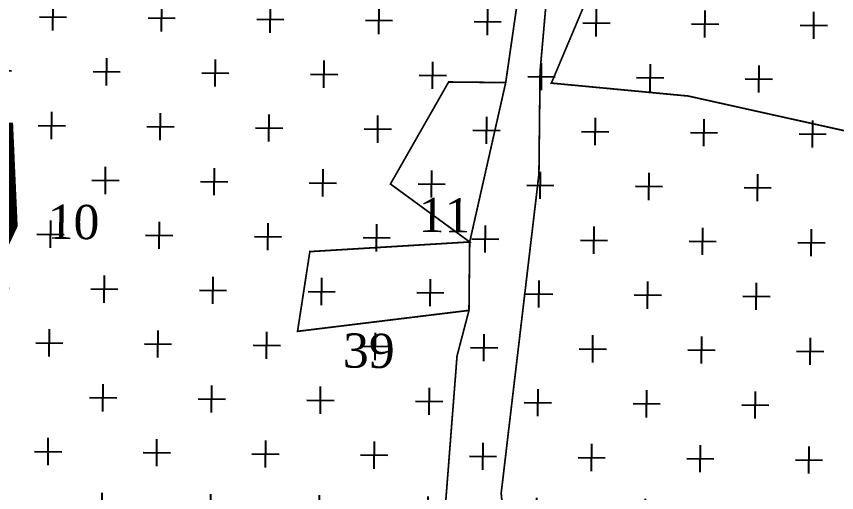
# Model space of a CAD drawing. Header units: metres. Extents: x 294533 to 301305, y 1963486 to 1977426.
# Drawn here: x 297529.6 to 297818.4, y 1973338.5 to 1973506.3 of the extents above; entities that cross this region are included whole.
import ezdxf

# ---------------------------------------------------------------- set-up
doc = ezdxf.new("R2010")
doc.units = ezdxf.units.M
for name, color, linetype in [('50 TO 500M FROM HTL', 54, 'Continuous'), ('NDZ-200M FROM CRZ', 30, 'Continuous'), ('SURVEY NO.', 7, 'Continuous'), ('SURVEY PLOT BOUNDARY', 35, 'Continuous')]:
    doc.layers.add(name, color=color, linetype=linetype)
doc.styles.get("Standard").update_dxf_attribs({"font": 'times.ttf'})

# ---------------------------------------------------------------- blocks, each defined once
blk = doc.blocks.new('45')
at = {"layer": '50 TO 500M FROM HTL'}
h = blk.add_hatch(dxfattribs=at)
h.set_pattern_fill('CROSS', color=256, scale=3.014525, angle=-0.6324)
h.set_pattern_definition([(359.36762, (281684.086, 1962845.993), (19.352338, 18.929796), [9.571116, -28.71335]), (89.36762, (281688.818, 1962841.155), (-18.929796, 19.352338), [9.571116, -28.71335])])
h.paths.add_polyline_path([(297834.34, 1973337.98), (297983.06, 1973338.41), (297968.7, 1973365.94), (297970.99, 1973397.6), (297930.75, 1973594.88), (297916.12, 1973593.18), (297888.1, 1973603.54), (297856.12, 1973619.76), (297835.9, 1973608.13), (297819.8, 1973606.3), (297785.64, 1973606.68), (297751.57, 1973615.09), (297707.45, 1973623.62), (297665.61, 1973621.87), (297610.82, 1973608.61), (297572.33, 1973597.52), (297570.46, 1973592.97), (297547.33, 1973551.01), (297523.12, 1973511.76), (297513.17, 1973501.14), (297526.88, 1973468.83), (297528.49, 1973432.64), (297517.46, 1973409.25), (297495.75, 1973378.73), (297461.19, 1973342.93), (297430.85, 1973325.18), (297419.69, 1973319.58), (297415.21, 1973311.94), (297416.56, 1973305.23), (297424.51, 1973297.11), (297444.6, 1973296.88), (297475.16, 1973292.33), (297504.62, 1973272.1), (297517.66, 1973257.66), (297522.17, 1973223.67), (297514.35, 1973181.1), (297521.44, 1973157.35), (297539.46, 1973151.12), (297557.73, 1973146.47), (297581.43, 1973130.56), (297593.27, 1973110.33), (297596.7, 1973092.23), (297597.74, 1973062.01), (297592.42, 1973033.96), (297576.2, 1973004.71), (297561.73, 1972984.05), (297563.63, 1972973.97), (297579.63, 1972967.06), (297611.65, 1972955.35), (297642.65, 1972926), (297665.22, 1972892.45), (297683.04, 1972868.14), (297696.05, 1972852.24), (297720.95, 1972843.6), (297747.49, 1972832.45), (297776.92, 1972816.85), (297794.72, 1972790.53), (297817.79, 1972750.82), (297840.51, 1972693.18), (297845.41, 1972649.27), (297871.2, 1972618.83), (297885.02, 1972596.57), (297900.61, 1972552.18), (297912.2, 1972513.33), (297903.68, 1972465.72), (297893.45, 1972449.75), (297905.9, 1972415.01), (297950.24, 1972314.46), (297976.77, 1972255.91), (297997.98, 1972269.71), (298126.29, 1972605.97), (298069.73, 1972944.27), (298002.26, 1973088.27), (297999.03, 1973093.79), (297991.17, 1973109.95), (297995.84, 1973101.98), (297963.71, 1973170.56), (297844.6, 1973190.42)])
at = {"layer": '50 TO 500M FROM HTL', "const_width": 3.01, "flags": 128}
blk.add_lwpolyline([(297526.88, 1973468.83), (297528.49, 1973432.64), (297517.46, 1973409.25)], dxfattribs=at)
at = {"layer": 'NDZ-200M FROM CRZ', "const_width": 3.01, "flags": 128}
blk.add_lwpolyline([(297517.46, 1973409.25), (297528.49, 1973432.64), (297526.88, 1973468.83)], dxfattribs=at)
at = {"layer": 'SURVEY PLOT BOUNDARY', "lineweight": 18, "const_width": 0.603}
for points in [[(297906.19, 1973786.24), (297945.41, 1973697.37), (297965.06, 1973656.96), (297968.99, 1973648.87), (297920.76, 1973649.4), (297864.67, 1973666.1), (297791.98, 1973634.75), (297759.39, 1973594.91), (297718.58, 1973539.08), (297713.98, 1973486.87), (297713.58, 1973450.69), (297700.28, 1973338.28), (297707.52, 1973265.84)], [(297680.06, 1973326.45), (297684.74, 1973386.69), (297688.94, 1973402.73), (297689.2, 1973426.84), (297701.88, 1973482.98), (297710.58, 1973543.19), (297759.79, 1973631.08), (297816.45, 1973666.64), (297703.66, 1973643.76), (297619.04, 1973624.59), (297599.03, 1973632.86), (297542.86, 1973641.52), (297540.35, 1973778.22)], [(297707.52, 1973265.84), (297700.28, 1973338.28), (297713.58, 1973450.69), (297713.98, 1973486.87), (297718.58, 1973539.08), (297759.39, 1973594.91), (297755.1, 1973570.83), (297717.96, 1973482.8), (297766.14, 1973478.25), (297842.32, 1973461.33), (297947.16, 1973492.33), (297958.55, 1973431.91), (297958.42, 1973419.85), (297969.9, 1973367.47), (297969.77, 1973355.41), (297973.7, 1973347.32), (297845.01, 1973340.7), (297840.99, 1973340.75), (297836.97, 1973340.79), (297843.85, 1973236.2)]]:
    blk.add_lwpolyline(points, dxfattribs=at)
for points in [[(297542.86, 1973641.52), (297599.03, 1973632.86), (297619.04, 1973624.59), (297703.66, 1973643.76), (297816.45, 1973666.64), (297759.79, 1973631.08), (297710.58, 1973543.19), (297701.88, 1973482.98), (297681.79, 1973483.2), (297661.29, 1973447.25), (297689.2, 1973426.84), (297632.9, 1973423.44), (297628.57, 1973395.35), (297688.94, 1973402.73), (297684.74, 1973386.69), (297680.06, 1973326.45), (297413.88, 1973244.96), (297395.08, 1973361.75)], [(297947.16, 1973492.33), (297842.32, 1973461.33), (297766.14, 1973478.25), (297717.96, 1973482.8), (297755.1, 1973570.83), (297759.39, 1973594.91), (297864.28, 1973629.93), (297892.41, 1973629.62), (297912.5, 1973629.4), (297920.45, 1973621.27)], [(297689.2, 1973426.84), (297661.29, 1973447.25), (297681.79, 1973483.2), (297701.88, 1973482.98)], [(297688.94, 1973402.73), (297628.57, 1973395.35), (297632.9, 1973423.44), (297689.2, 1973426.84)]]:
    blk.add_lwpolyline(points, close=True, dxfattribs=at)
at = {"layer": 'SURVEY NO.', "char_height": 12.058, "attachment_point": 7, "rotation": 359.3676}
for s, insert in [('10', (297540.5, 1973427.79)), ('11', (297671.16, 1973430.37)), ('39', (297644.5, 1973382.43))]:
    blk.add_mtext(s, dxfattribs=dict(at, insert=insert))

msp = doc.modelspace()

# ---------------------------------------------------------------- block references
msp.add_blockref('45', (0, 0))

doc.saveas('drawing.dxf')
